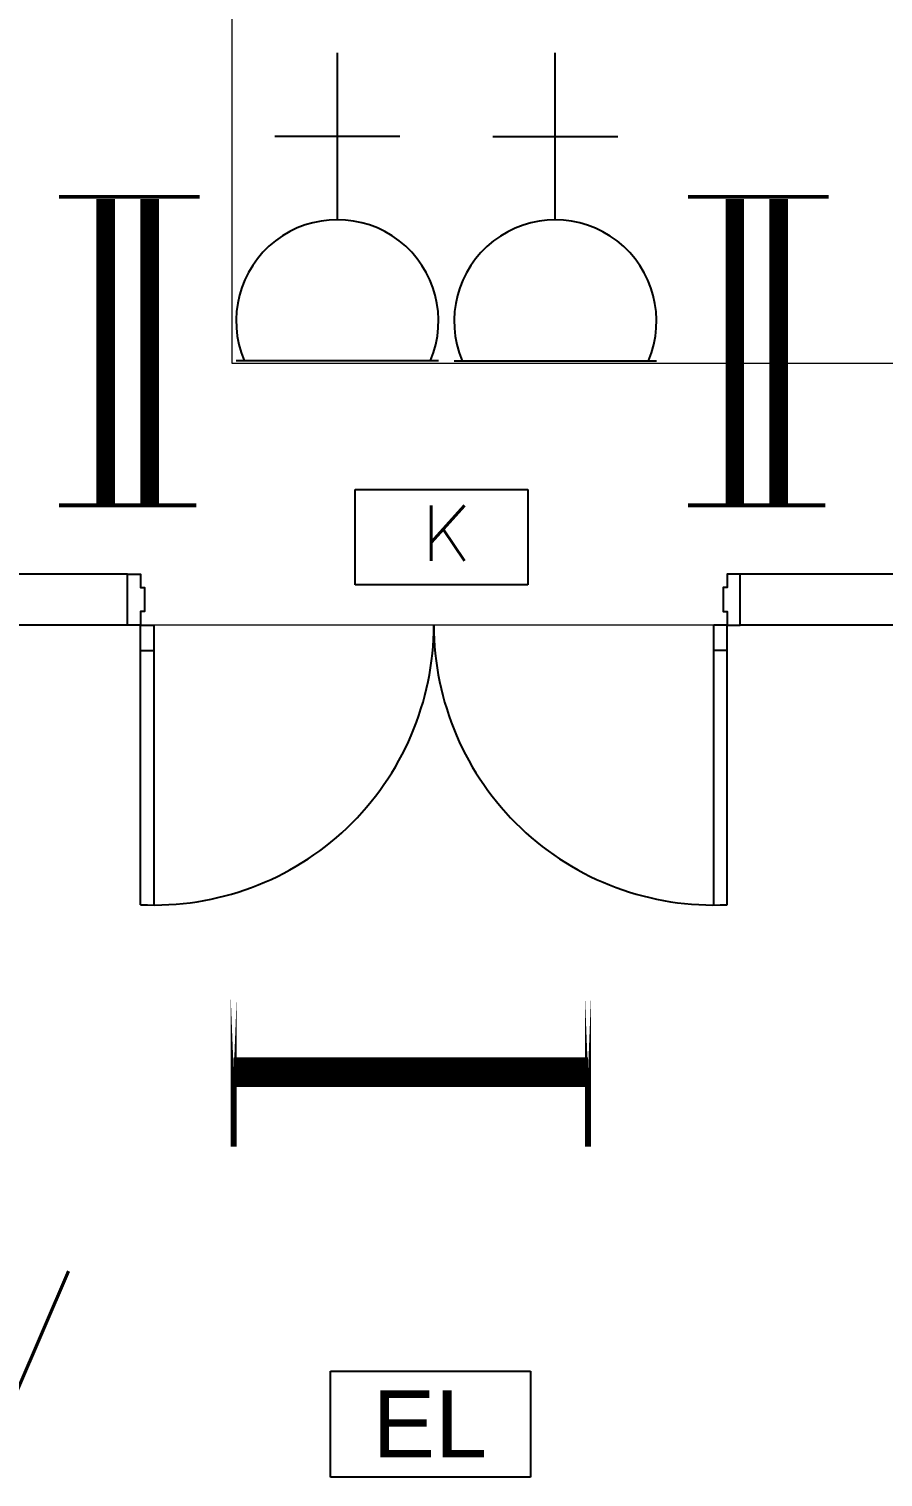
# Model space of a CAD drawing. Header units: inches. Extents: x 16928 to 514628, y -1471 to 241387.
# Drawn here: x 176265 to 178775, y 30937 to 35192 of the extents above; entities that cross this region are included whole.
import ezdxf
from ezdxf.enums import TextEntityAlignment as Align

# ---------------------------------------------------------------- set-up
doc = ezdxf.new("R2010")
doc.units = ezdxf.units.IN
doc.header["$MEASUREMENT"] = 0
for name, color, linetype, lineweight in [('1', 8, 'Continuous', 9), ('BOMBA', 22, 'Continuous', 25), ('CORRIDOR', 8, 'Continuous', 20), ('t3', 8, 'Continuous', 25)]:
    doc.layers.add(name, color=color, linetype=linetype, lineweight=lineweight)
for name, color, linetype in [('DOOR', 2, 'Continuous'), ('DR', 9, 'Continuous'), ('ELECT', 6, 'Continuous'), ('FITTING', 8, 'Continuous'), ('LAMPU', 7, 'Continuous'), ('TB', 8, 'Continuous'), ('WALL', 1, 'Continuous')]:
    doc.layers.add(name, color=color, linetype=linetype)
doc.styles.add('LAILA', font='romans.shx', dxfattribs={"width": 0.85})
doc.styles.add('SANSSERIF', font='SAS_____.pfb', dxfattribs={"width": 0.7, "height": 700})
doc.styles.add('SIMPLEX', font='simplex.shx', dxfattribs={"width": 0.8})

# ---------------------------------------------------------------- blocks, each defined once
blk = doc.blocks.new('A$C64615766')
at = {"layer": 'CORRIDOR', "color": 2}
blk.add_line((1722.5, 822.5), (77.5, 822.5), dxfattribs=at)
at = {"layer": 'DR', "color": 3}
for p, q in [((0, 822.5), (0, 972.5)), ((1800, 822.5), (1800, 972.5))]:
    blk.add_line(p, q, dxfattribs=at)
at = {"layer": 'DR'}
for p, q in [((37.5, 822.5), (77.5, 822.5)), ((37.5, 1), (37.5, 822.5)), ((77.5, 0), (77.5, 822.5)), ((1762.5, 822.5), (1722.5, 822.5)), ((1722.5, 0), (1722.5, 822.5)), ((1762.5, 1), (1762.5, 822.5)), ((37.5, 747.5), (77.5, 747.5)), ((1762.5, 747.5), (1722.5, 747.5))]:
    blk.add_line(p, q, dxfattribs=at)
for points in [[(0, 972.5), (37.5, 972.5), (37.5, 932.5), (50, 932.5), (50, 862.5), (37.5, 862.5), (37.5, 822.5), (0, 822.5)], [(1800, 972.5), (1762.5, 972.5), (1762.5, 932.5), (1750, 932.5), (1750, 862.5), (1762.5, 862.5), (1762.5, 822.5), (1800, 822.5)]]:
    blk.add_lwpolyline(points, dxfattribs=at)
at = {"layer": 'DR', "color": 8}
for centre, start, end in [((77.5, 822.5), 267.2126, 0.0001), ((1722.5, 822.5), 179.9999, 272.7874)]:
    blk.add_arc(centre, 822.5, start, end, dxfattribs=at)
blk = doc.blocks.new('emergency light R')
at = {"layer": 'LAMPU', "color": 6, "linetype": 'Continuous'}
for p, q in [((0, 4.9), (0, 247.7)), ((0, 247.7), (459.3, 247.7)), ((459.3, 247.7), (459.3, 4.9)), ((459.3, 4.9), (0, 4.9))]:
    blk.add_line(p, q, dxfattribs=at)
at = {"layer": 'LAMPU', "color": 6, "linetype": 'Continuous', "style": 'SANSSERIF'}
blk.add_text('EL', height=153.77, dxfattribs=at).set_placement((97, 50))
blk = doc.blocks.new('13A SSO 300mm')
at = {"layer": 'ELECT', "color": 6}
for p, q in [((0, 413.8), (0, 904.4)), ((-184, 659.1), (184, 659.1)), ((-297.4, 0), (297.4, 0))]:
    blk.add_line(p, q, dxfattribs=at)
blk.add_arc((0, 116.3), 297.4, 336.9763, 203.0237, dxfattribs=at)

msp = doc.modelspace()

# ---------------------------------------------------------------- linework, layer by layer
at = {"layer": '1'}
msp.add_lwpolyline([(176862.4, 34208.6), (176862.4, 36708.6), (178862.4, 36708.6), (178862.4, 34208.6)], close=True, dxfattribs=at)
at = {"layer": 'BOMBA', "color": 8, "linetype": 'ByBlock', "ltscale": 10}
for p, q in [((177224.1, 33838.9), (177731.1, 33838.9)), ((177224.1, 33558.3), (177224.1, 33838.9)), ((177224.1, 33838.9), (177731.1, 33838.9)), ((177224.1, 33558.3), (177224.1, 33838.9)), ((177731.1, 33558.3), (177224.1, 33558.3)), ((177731.1, 33558.3), (177224.1, 33558.3))]:
    msp.add_line(p, q, dxfattribs=at)
at = {"layer": 'BOMBA', "color": 3, "linetype": 'ByBlock', "ltscale": 10}
for p, q in [((177224.1, 33838.9), (177731.1, 33838.9)), ((177224.1, 33558.3), (177224.1, 33838.9)), ((177731.1, 33838.9), (177731.1, 33558.3)), ((177731.1, 33558.3), (177224.1, 33558.3))]:
    msp.add_line(p, q, dxfattribs=at)
at = {"layer": 'FITTING', "color": 3}
for points, const_width in [([(176490.6, 33792.3), (176490.6, 34692.3)], 54.6), ([(176619.4, 33792.3), (176619.4, 34692.3)], 54.6), ([(178339.6, 33792.3), (178339.6, 34692.3)], 54.6), ([(178339.6, 33792.3), (178339.6, 34692.3)], 54.6), ([(178468.4, 33792.3), (178468.4, 34692.3)], 54.6), ([(178468.4, 33792.3), (178468.4, 34692.3)], 54.6), ([(176353, 34698.3), (176638.1, 34698.3)], 10.9), ([(176491.7, 34698.3), (176766.9, 34698.3)], 10.9), ([(178201.9, 34698.3), (178487, 34698.3)], 10.9), ([(178201.9, 34698.3), (178487, 34698.3)], 10.9), ([(178340.7, 34698.3), (178615.9, 34698.3)], 10.9), ([(178340.7, 34698.3), (178615.9, 34698.3)], 10.9), ([(176353, 33792.3), (176628.2, 33792.3)], 10.9), ([(176481.8, 33792.3), (176757, 33792.3)], 10.9), ([(178201.9, 33792.3), (178477.2, 33792.3)], 10.9), ([(178201.9, 33792.3), (178477.2, 33792.3)], 10.9), ([(178330.8, 33792.3), (178606, 33792.3)], 10.9), ([(178330.8, 33792.3), (178606, 33792.3)], 10.9), ([(176866.8, 32126.9), (177908.1, 32126.9)], 86.8)]:
    msp.add_lwpolyline(points, dxfattribs=dict(at, const_width=const_width))
at = {"layer": 'FITTING', "color": 3, "const_width": 17.4}
for points in [[(176866.8, 32345.6), (176866.8, 31908.2)], [(177908.1, 32345.6), (177908.1, 31908.2)]]:
    msp.add_lwpolyline(points, close=True, dxfattribs=at)
at = {"layer": 'WALL'}
for p, q in [((176555, 33590.4), (175530, 33590.4)), ((179380, 33590.4), (178355, 33590.4)), ((176555, 33440.4), (175530, 33440.4)), ((179380, 33440.4), (178355, 33440.4))]:
    msp.add_line(p, q, dxfattribs=at)

# ---------------------------------------------------------------- block references
at = {"layer": 'DOOR', "ltscale": 2000}
msp.add_blockref('A$C64615766', (176555, 32617.9), dxfattribs=at)
at = {"layer": 'LAMPU', "color": 8, "xscale": 1.27951153594687, "yscale": 1.27951153594687, "zscale": 1.27951153594687}
msp.add_blockref('emergency light R', (177151.4, 30931.2), dxfattribs=at)
at = {"layer": 'TB', "color": 6, "linetype": 'Continuous'}
for p in [(177171.4, 34217.7), (177812.1, 34217.2)]:
    msp.add_blockref('13A SSO 300mm', p, dxfattribs=at)

# ---------------------------------------------------------------- texts
at = {"layer": 'BOMBA', "color": 3, "linetype": 'ByBlock', "ltscale": 10, "style": 'SIMPLEX'}
msp.add_text('K', height=162.1, dxfattribs=at).set_placement((177419.8, 33629.4))
at = {"layer": 't3', "style": 'LAILA', "width": 0.85}
msp.add_text('R. TANGGA/', height=350, dxfattribs=at).set_placement((174047.5, 31475.6), align=Align.TOP_LEFT)

doc.saveas('drawing.dxf')
